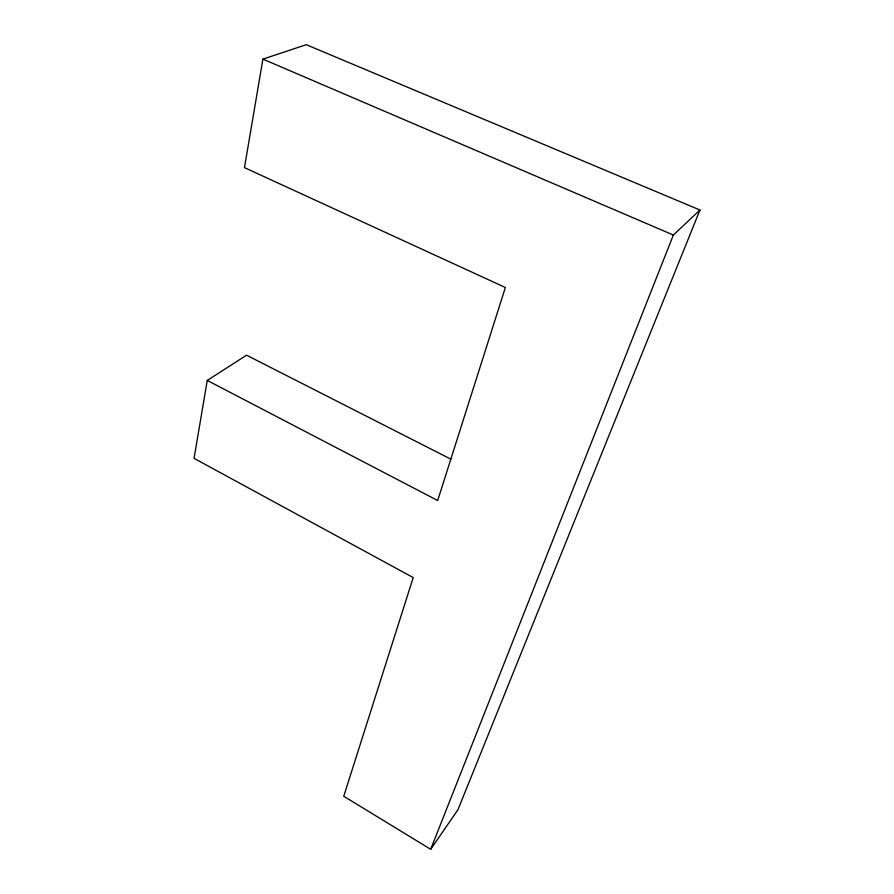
<?xml version="1.0" encoding="UTF-8"?>
<svg xmlns="http://www.w3.org/2000/svg" width="894" height="894" viewBox="0 0 894 894"><rect width="100%" height="100%" fill="white"/><g stroke="black" fill="none" stroke-linecap="round" stroke-linejoin="round"><path stroke-width="1.34" d="M207.252 380.431L194.054 458.354L413.218 577.569L343.743 796.241L430.684 849.3L457.985 809.673L699.946 210.012L306.284 44.7L262.903 59.127L244.464 167.625L505.367 287.51L437.691 500.517L207.252 380.431L246.576 355.197L450.967 459.225M430.684 849.3L673.361 235.033L699.946 210.012M262.903 59.127L673.361 235.033"/></g></svg>
